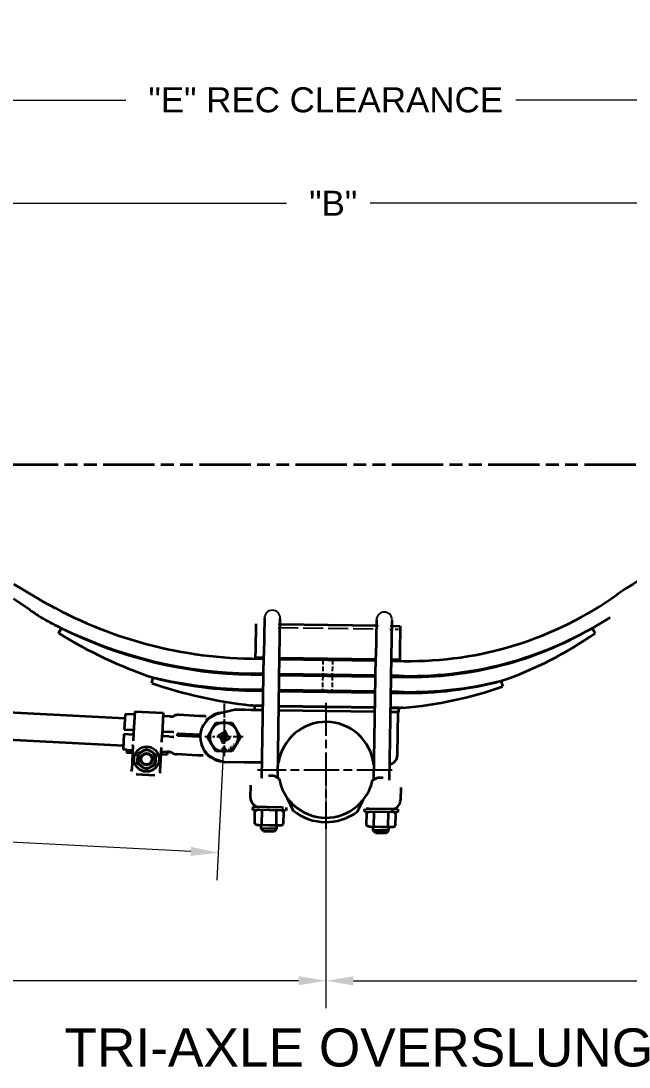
# Model space of a CAD drawing. Header units: inches. Extents: x 0 to 267, y 0 to 172.
# Drawn here: x 104.5 to 136.4, y 56.3 to 111.2 of the extents above; entities that cross this region are included whole.
import ezdxf

# ---------------------------------------------------------------- set-up
doc = ezdxf.new("R2010")
doc.units = ezdxf.units.IN
doc.header["$LTSCALE"] = 8
doc.header["$MEASUREMENT"] = 0
for name, pattern in [('CHAIN', [0.7087, 0.4724, -0.0591, 0.1181, -0.0591]), ('DASHED', [0.2067, 0.1654, -0.0413]), ('DOUBLE_DASH_CHAIN', [1.2403, 0.6614, -0.0827, 0.1654, -0.0827, 0.1654, -0.0827])]:
    doc.linetypes.add(name, pattern=pattern)
for name, color, linetype, lineweight in [('Center Mark(Hutchens)', 7, 'Continuous', 25), ('Dimensions(Hutchens)', 7, 'Continuous', 25), ('Hidden Edges(Hutchens)', 7, 'DASHED', 25), ('Phantom Lines(Hutchens)', 7, 'DOUBLE_DASH_CHAIN', 70), ('Symbols(Hutchens)', 7, 'Continuous', 25), ('Visible Edges(Hutchens)', 7, 'Continuous', 35)]:
    doc.layers.add(name, color=color, linetype=linetype, lineweight=lineweight)
doc.styles.add('Hutchens .164', font='ARIAL.TTF')
doc.dimstyles.new('HUTCHENS STD DIM X.XX', dxfattribs={"dimscale": 8, "dimtxt": 0.164, "dimasz": 0.18, "dimexe": 0.18, "dimexo": 0.0625, "dimgap": 0.09, "dimtad": 0, "dimtih": 1, "dimtoh": 1, "dimrnd": 1e-08, "dimzin": 4, "dimdsep": 46, "dimtxsty": 'Hutchens .164', "dimcen": 0.09, "dimclrd": 211, "dimclre": 211, "dimclrt": 7, "dimadec": 0, "dimazin": 1, "dimtfac": 0.762195, "dimtofl": 0, "dimtmove": 0, "dimatfit": 3, "dimfxl": 0, "dimtolj": 1, "dimtzin": 0, "dimlwd": 9, "dimlwe": 9, "dimarcsym": 0})

# ---------------------------------------------------------------- blocks, each defined once
blk = doc.blocks.new('*D29')
at = {"layer": 'Defpoints', "color": 0, "linetype": 'Continuous'}
for p in [(48.525, 72.033), (120.526, 71.902), (120.526, 60.848)]:
    blk.add_point(p, dxfattribs=at)
at = {"layer": 'Dimensions(Hutchens)', "color": 211, "linetype": 'Continuous', "lineweight": 9}
for p, q in [((48.525, 71.533), (48.525, 59.408)), ((120.526, 71.402), (120.526, 59.408)), ((49.965, 60.848), (77.985, 60.848)), ((119.086, 60.848), (91.05, 60.848))]:
    blk.add_line(p, q, dxfattribs=at)
at = {"layer": 'Dimensions(Hutchens)', "color": 211, "linetype": 'Continuous'}
for points in [[(49.965, 61.088), (49.965, 60.608), (48.525, 60.848)], [(119.086, 61.088), (119.086, 60.608), (120.526, 60.848)]]:
    blk.add_solid(points, dxfattribs=at)
at = {"layer": 'Dimensions(Hutchens)', "color": 7, "linetype": 'Continuous', "lineweight": 9, "insert": (84.518, 60.848), "char_height": 1.312, "attachment_point": 5, "style": 'Hutchens .164'}
blk.add_mtext('\\A1; "L" NOMINAL', dxfattribs=at)
blk = doc.blocks.new('*D30')
at = {"layer": 'Defpoints', "color": 0, "linetype": 'Continuous'}
for p in [(120.526, 71.902), (192.528, 72.064), (192.528, 60.846)]:
    blk.add_point(p, dxfattribs=at)
at = {"layer": 'Dimensions(Hutchens)', "color": 211, "linetype": 'Continuous', "lineweight": 9}
for p, q in [((120.526, 71.402), (120.526, 59.406)), ((192.528, 71.564), (192.528, 59.406)), ((121.966, 60.846), (150.003, 60.846)), ((191.088, 60.846), (163.067, 60.846))]:
    blk.add_line(p, q, dxfattribs=at)
at = {"layer": 'Dimensions(Hutchens)', "color": 211, "linetype": 'Continuous'}
for points in [[(121.966, 61.086), (121.966, 60.606), (120.526, 60.846)], [(191.088, 61.086), (191.088, 60.606), (192.528, 60.846)]]:
    blk.add_solid(points, dxfattribs=at)
at = {"layer": 'Dimensions(Hutchens)', "color": 7, "linetype": 'Continuous', "lineweight": 9, "insert": (156.535, 60.846), "char_height": 1.312, "attachment_point": 5, "style": 'Hutchens .164'}
blk.add_mtext('\\A1; "L" NOMINAL', dxfattribs=at)
blk = doc.blocks.new('*D40')
at = {"layer": 'Defpoints', "color": 0, "linetype": 'Continuous'}
for p in [(86.153, 75.12), (115.178, 73.634), (114.867, 67.562)]:
    blk.add_point(p, dxfattribs=at)
at = {"layer": 'Dimensions(Hutchens)', "color": 211, "linetype": 'Continuous', "lineweight": 9}
for p, q in [((86.128, 74.62), (85.769, 67.609)), ((115.152, 73.134), (114.793, 66.124)), ((87.28, 68.974), (97.916, 68.429)), ((113.429, 67.635), (102.793, 68.18))]:
    blk.add_line(p, q, dxfattribs=at)
at = {"layer": 'Dimensions(Hutchens)', "color": 211, "linetype": 'Continuous'}
for points in [[(87.293, 69.214), (87.268, 68.734), (85.842, 69.047)], [(113.441, 67.875), (113.416, 67.396), (114.867, 67.562)]]:
    blk.add_solid(points, dxfattribs=at)
at = {"layer": 'Dimensions(Hutchens)', "color": 7, "linetype": 'Continuous', "lineweight": 9, "insert": (100.354, 68.305), "char_height": 1.312, "attachment_point": 5, "style": 'Hutchens .164'}
blk.add_mtext('\\A1; "F"\\PREF', dxfattribs=at)
blk = doc.blocks.new('*D55')
at = {"layer": 'Defpoints', "color": 0, "linetype": 'Continuous'}
for p in [(156.653, 101.627), (84.653, 89.782), (156.653, 89.544)]:
    blk.add_point(p, dxfattribs=at)
at = {"layer": 'Dimensions(Hutchens)', "color": 211, "linetype": 'Continuous', "lineweight": 9}
for p, q in [((84.653, 90.282), (84.653, 103.067)), ((156.653, 90.044), (156.653, 103.067)), ((86.093, 101.627), (118.46, 101.627)), ((155.213, 101.627), (122.847, 101.627))]:
    blk.add_line(p, q, dxfattribs=at)
at = {"layer": 'Dimensions(Hutchens)', "color": 211, "linetype": 'Continuous'}
for points in [[(86.093, 101.867), (86.093, 101.387), (84.653, 101.627)], [(155.213, 101.867), (155.213, 101.387), (156.653, 101.627)]]:
    blk.add_solid(points, dxfattribs=at)
at = {"layer": 'Dimensions(Hutchens)', "color": 7, "linetype": 'Continuous', "lineweight": 9, "insert": (120.653, 101.627), "char_height": 1.312, "attachment_point": 5, "style": 'Hutchens .164'}
blk.add_mtext('\\A1; "B"', dxfattribs=at)
blk = doc.blocks.new('*D57')
at = {"layer": 'Defpoints', "color": 0, "linetype": 'Continuous'}
for p in [(23.091, 107.041), (218.091, 92.727), (23.091, 79.013)]:
    blk.add_point(p, dxfattribs=at)
at = {"layer": 'Dimensions(Hutchens)', "color": 211, "linetype": 'Continuous', "lineweight": 9}
for p, q in [((23.091, 79.513), (23.091, 108.481)), ((218.091, 93.227), (218.091, 108.481)), ((24.531, 107.041), (110.028, 107.041)), ((216.651, 107.041), (130.494, 107.041))]:
    blk.add_line(p, q, dxfattribs=at)
at = {"layer": 'Dimensions(Hutchens)', "color": 211, "linetype": 'Continuous'}
for points in [[(24.531, 107.281), (24.531, 106.801), (23.091, 107.041)], [(216.651, 107.281), (216.651, 106.801), (218.091, 107.041)]]:
    blk.add_solid(points, dxfattribs=at)
at = {"layer": 'Dimensions(Hutchens)', "color": 7, "linetype": 'Continuous', "lineweight": 9, "insert": (120.261, 107.041), "char_height": 1.312, "attachment_point": 5, "style": 'Hutchens .164'}
blk.add_mtext('\\A1; "E" REC CLEARANCE', dxfattribs=at)

msp = doc.modelspace()

# ---------------------------------------------------------------- linework, layer by layer
for centre in [(117.7131, 79.8684), (123.5874, 79.7762)]:
    msp.add_arc(centre, 0.4125, 0.26328, 180.26328)
at = {"layer": 'Center Mark(Hutchens)', "linetype": 'CHAIN', "ltscale": 0.190971}
msp.add_line((115.1776, 75.3854), (115.1776, 72.6338), dxfattribs=at)
at = {"layer": 'Center Mark(Hutchens)', "linetype": 'CHAIN', "ltscale": 0.458527}
msp.add_line((120.526, 75.4263), (120.526, 68.8217), dxfattribs=at)
at = {"layer": 'Center Mark(Hutchens)', "linetype": 'CHAIN', "ltscale": 0.138781}
msp.add_line((116.1776, 73.6338), (114.1776, 73.6338), dxfattribs=at)
at = {"layer": 'Center Mark(Hutchens)', "linetype": 'CHAIN', "ltscale": 0.490217}
msp.add_line((123.9927, 71.9024), (116.9317, 71.9024), dxfattribs=at)
at = {"layer": 'Hidden Edges(Hutchens)', "ltscale": 0.795632}
msp.add_line((118.0118, 79.3814), (123.2738, 79.2988), dxfattribs=at)
at = {"layer": 'Hidden Edges(Hutchens)', "ltscale": 0.025212}
for p, q in [((118.0145, 79.5543), (118.1208, 79.5527)), ((123.1702, 79.4734), (123.2765, 79.4717)), ((123.8888, 79.4621), (123.9951, 79.4605))]:
    msp.add_line(p, q, dxfattribs=at)
at = {"layer": 'Hidden Edges(Hutchens)', "ltscale": 0.127887}
msp.add_line((123.8861, 79.2891), (124.4236, 79.2807), dxfattribs=at)
at = {"layer": 'Hidden Edges(Hutchens)', "ltscale": 0.18751}
for p, q in [((120.3668, 77.6859), (120.3544, 76.898)), ((120.8667, 77.6781), (120.8544, 76.8902))]:
    msp.add_line(p, q, dxfattribs=at)
at = {"layer": 'Hidden Edges(Hutchens)', "ltscale": 0.187515}
for p, q in [((120.3536, 76.848), (120.3413, 76.0601)), ((120.8536, 76.8402), (120.8412, 76.0523))]:
    msp.add_line(p, q, dxfattribs=at)
at = {"layer": 'Phantom Lines(Hutchens)', "lineweight": 35, "ltscale": 0.50903}
msp.add_line((17.9205, 87.932), (225.0032, 87.932), dxfattribs=at)
at = {"layer": 'Visible Edges(Hutchens)'}
for p, q in [((104.1531, 81.6454), (105.3559, 80.9312)), ((104.9817, 80.301), (104.1252, 80.8872)), ((116.8642, 79.538), (116.8647, 79.5724)), ((117.3006, 79.8665), (117.2701, 77.923)), ((118.095, 77.91), (118.1255, 79.8535)), ((123.1749, 79.7743), (123.1444, 77.8307)), ((123.9693, 77.8178), (123.9998, 79.7613)), ((106.5008, 79.0773), (106.6326, 79.3467)), ((116.8437, 78.2333), (116.8642, 79.538)), ((118.1208, 79.5527), (123.1702, 79.4734)), ((123.9951, 79.4605), (124.4263, 79.4537)), ((124.4258, 79.4193), (124.4053, 78.1146)), ((124.4263, 79.4537), (124.4258, 79.4193)), ((134.5034, 79.3437), (134.6529, 79.084)), ((116.8368, 77.7913), (116.8437, 78.2333)), ((117.1689, 71.4715), (117.2701, 77.923)), ((117.9942, 71.4856), (118.095, 77.91)), ((124.4053, 78.1146), (124.3983, 77.6727)), ((116.6173, 77.7448), (117.2672, 77.7346)), ((116.8368, 77.7913), (116.868, 77.7909)), ((116.8672, 77.7409), (116.868, 77.7909)), ((117.2672, 77.7346), (116.8672, 77.7409)), ((117.268, 77.7846), (116.868, 77.7909)), ((118.0921, 77.7216), (123.1415, 77.6424)), ((123.1415, 77.6424), (118.0921, 77.7216)), ((123.1422, 77.6924), (118.0929, 77.7716)), ((123.0436, 71.4064), (123.1444, 77.8307)), ((123.868, 71.3664), (123.9693, 77.8178)), ((123.9664, 77.6294), (124.6163, 77.6192)), ((124.3663, 77.6232), (123.9664, 77.6294)), ((124.3671, 77.6731), (123.9671, 77.6794)), ((124.3663, 77.6232), (124.3671, 77.6731)), ((124.3671, 77.6731), (124.3983, 77.6727)), ((116.6042, 76.9069), (117.254, 76.8967)), ((117.2548, 76.9467), (116.6049, 76.9569)), ((116.8541, 76.903), (116.8549, 76.953)), ((117.254, 76.8967), (116.8541, 76.903)), ((117.2548, 76.9467), (116.8549, 76.953)), ((118.0789, 76.8838), (123.1283, 76.8045)), ((123.1283, 76.8045), (118.0789, 76.8838)), ((123.1291, 76.8545), (118.0797, 76.9337)), ((123.1291, 76.8545), (118.0797, 76.9337)), ((124.6039, 76.8313), (123.954, 76.8415)), ((124.3539, 76.8353), (123.954, 76.8415)), ((124.3532, 76.7853), (124.3539, 76.8353)), ((111.3859, 76.457), (111.4538, 76.7492)), ((123.9532, 76.7915), (124.6032, 76.7813)), ((124.3532, 76.7853), (123.9532, 76.7915)), ((129.7157, 76.5772), (129.7932, 76.288)), ((116.591, 76.069), (117.2409, 76.0588)), ((117.2417, 76.1088), (116.5917, 76.119)), ((116.8409, 76.0651), (116.8417, 76.1151)), ((117.2409, 76.0588), (116.8409, 76.0651)), ((117.2417, 76.1088), (116.8417, 76.1151)), ((118.0658, 76.0459), (123.1152, 75.9666)), ((123.1152, 75.9666), (118.0658, 76.0459)), ((123.1159, 76.0166), (118.0666, 76.0959)), ((123.1159, 76.0166), (118.0666, 76.0958)), ((123.9401, 75.9537), (124.59, 75.9435)), ((124.34, 75.9474), (123.9401, 75.9537)), ((124.5908, 75.9934), (123.9408, 76.0036)), ((124.3408, 75.9974), (123.9408, 76.0036)), ((124.34, 75.9474), (124.3408, 75.9974)), ((91.433, 75.5702), (109.9712, 74.6213)), ((116.7036, 75.2796), (116.5777, 75.293)), ((116.7036, 75.2796), (117.2285, 75.2714)), ((116.7937, 75.0461), (116.7973, 75.2781)), ((117.2285, 75.2714), (116.7973, 75.2781)), ((118.0534, 75.2584), (123.1028, 75.1791)), ((123.1028, 75.1791), (118.0534, 75.2584)), ((124.5778, 75.1671), (124.4526, 75.158)), ((109.982, 74.8315), (109.9408, 74.0271)), ((110.4813, 74.8059), (109.982, 74.8315)), ((110.4902, 74.9787), (110.4317, 73.8361)), ((110.4902, 74.9787), (111.9882, 74.902)), ((111.9882, 74.902), (111.9297, 73.7594)), ((112.3499, 74.7103), (111.9794, 74.7293)), ((112.5634, 74.7463), (112.5826, 74.7541)), ((113.8881, 74.7342), (112.7961, 74.7901)), ((114.1853, 74.719), (113.8881, 74.7342)), ((115.7353, 75.0628), (114.873, 74.8462)), ((116.2913, 75.054), (115.7353, 75.0628)), ((116.5985, 75.0492), (116.2913, 75.054)), ((117.2249, 75.0394), (116.5985, 75.0492)), ((123.0991, 74.9472), (118.0498, 75.0264)), ((123.0991, 74.9472), (118.0498, 75.0264)), ((124.3552, 74.9275), (123.924, 74.9342)), ((124.3084, 74.9282), (123.924, 74.9342)), ((123.9277, 75.1662), (124.4526, 75.158)), ((124.3589, 75.1594), (123.9277, 75.1662)), ((124.2731, 72.6785), (124.3084, 74.9282)), ((124.3552, 74.9275), (124.3589, 75.1594)), ((91.3594, 74.1321), (109.8976, 73.1832)), ((114.0509, 74.2413), (114.064, 74.2017)), ((114.2502, 74.472), (114.2138, 74.4762)), ((114.528, 74.0088), (114.7445, 74.3838)), ((114.7445, 74.3838), (115.1776, 74.3838)), ((115.1776, 74.3838), (115.6106, 74.3838)), ((115.6106, 74.3838), (115.8271, 74.0088)), ((109.928, 73.7774), (109.8869, 72.9729)), ((110.4274, 73.7518), (109.928, 73.7774)), ((109.9408, 74.0271), (110.4402, 74.0015)), ((110.4313, 73.8286), (110.4115, 73.4409)), ((110.4317, 73.8361), (110.4313, 73.8286)), ((111.9095, 73.3643), (111.9294, 73.7519)), ((112.2959, 73.6562), (111.9254, 73.6751)), ((111.9297, 73.7594), (111.9294, 73.7519)), ((111.9382, 73.9248), (112.3087, 73.9059)), ((112.2959, 73.6562), (112.507, 73.6454)), ((112.5198, 73.895), (112.3087, 73.9059)), ((112.5258, 73.6444), (112.507, 73.6454)), ((112.5198, 73.895), (112.5385, 73.8941)), ((112.5258, 73.6444), (112.5344, 73.644)), ((112.5472, 73.8936), (112.5386, 73.8941)), ((112.7401, 73.696), (112.7464, 73.8209)), ((113.9276, 73.6352), (112.7401, 73.696)), ((112.7464, 73.8209), (113.934, 73.7601)), ((112.8713, 73.8145), (112.8649, 73.6896)), ((114.3115, 73.6338), (114.528, 74.0088)), ((114.528, 73.2588), (114.3115, 73.6338)), ((114.8944, 73.6868), (114.9096, 73.6604)), ((115.0276, 73.7998), (114.9058, 73.7295)), ((114.9523, 73.649), (114.9564, 73.6514)), ((114.9564, 73.6514), (115.0822, 73.4336)), ((115.0647, 73.7139), (115.0741, 73.7193)), ((115.0767, 73.6931), (115.0647, 73.7139)), ((115.0855, 73.762), (115.0703, 73.7884)), ((115.0973, 73.804), (115.1126, 73.7776)), ((115.2306, 73.917), (115.1088, 73.8467)), ((115.1553, 73.7662), (115.1647, 73.7716)), ((115.1647, 73.7716), (115.1767, 73.7508)), ((115.273, 73.8341), (115.2771, 73.8365)), ((115.3987, 73.6163), (115.273, 73.8341)), ((115.2885, 73.8792), (115.2733, 73.9056)), ((115.2785, 73.5746), (115.2904, 73.5538)), ((115.2904, 73.5538), (115.281, 73.5484)), ((115.3275, 73.4678), (115.4493, 73.5381)), ((115.4028, 73.6187), (115.3987, 73.6163)), ((115.4608, 73.5808), (115.4455, 73.6072)), ((115.8271, 74.0088), (116.0436, 73.6338)), ((116.0436, 73.6338), (115.8271, 73.2588)), ((110.0741, 72.9634), (109.8869, 72.9729)), ((110.3975, 73.1678), (110.3333, 71.9139)), ((110.9187, 72.9001), (111.1406, 73.0135)), ((111.1406, 73.0135), (111.3497, 72.878)), ((111.8313, 71.8372), (111.8955, 73.0911)), ((113.9947, 73.1446), (114.0118, 73.1827)), ((114.7445, 72.8838), (114.528, 73.2588)), ((115.0666, 73.3885), (115.0819, 73.3621)), ((115.1437, 73.0132), (115.0676, 73.0132)), ((115.0676, 73.0132), (115.0676, 72.9991)), ((115.0676, 72.9991), (115.1295, 72.9991)), ((115.1295, 72.9991), (115.0747, 72.8932)), ((115.0822, 73.4336), (115.0781, 73.4312)), ((115.0918, 72.8932), (115.1437, 72.9952)), ((115.1246, 73.3506), (115.2463, 73.421)), ((115.1437, 72.9952), (115.1437, 73.0132)), ((115.1904, 73.4961), (115.1784, 73.5168)), ((115.1998, 73.5015), (115.1904, 73.4961)), ((115.2353, 72.9913), (115.2372, 72.9805)), ((115.2372, 72.9805), (115.2586, 72.9843)), ((115.2578, 73.4636), (115.2425, 73.4901)), ((115.269, 73.0143), (115.2568, 73.0121)), ((115.2586, 72.9843), (115.2726, 72.9051)), ((115.2878, 72.9078), (115.269, 73.0143)), ((115.2696, 73.5057), (115.2848, 73.4793)), ((115.5415, 73.063), (115.5022, 73.0403)), ((115.5022, 73.0403), (115.5095, 73.0277)), ((115.5095, 73.0277), (115.5488, 73.0504)), ((115.5488, 73.0504), (115.5415, 73.063)), ((115.8271, 73.2588), (115.6106, 72.8838)), ((115.6721, 73.2462), (115.6852, 73.2352)), ((115.6852, 73.2352), (115.6858, 73.2359)), ((115.7458, 73.1811), (115.7589, 73.1702)), ((115.7958, 73.2358), (115.7579, 73.1907)), ((115.7589, 73.1702), (115.8064, 73.2269)), ((115.8064, 73.2269), (115.7958, 73.2358)), ((110.0741, 72.9634), (110.0672, 72.8285)), ((110.0672, 72.8285), (110.3481, 72.8142)), ((110.0741, 72.9634), (110.355, 72.949)), ((110.355, 72.949), (110.3481, 72.8142)), ((110.3481, 72.8142), (110.3793, 72.8126)), ((110.3862, 72.9474), (110.355, 72.949)), ((110.6307, 72.2262), (110.6434, 72.475)), ((110.6434, 72.475), (110.6456, 72.5182)), ((110.6456, 72.5182), (110.6583, 72.767)), ((110.6583, 72.767), (110.8802, 72.8804)), ((110.8802, 72.8804), (110.9187, 72.9001)), ((111.3497, 72.878), (111.386, 72.8545)), ((111.386, 72.8545), (111.5951, 72.7191)), ((111.5802, 72.427), (111.5674, 72.1782)), ((111.5824, 72.4703), (111.5802, 72.427)), ((111.5951, 72.7191), (111.5824, 72.4703)), ((111.8773, 72.7359), (111.9086, 72.7343)), ((111.9155, 72.8691), (111.8842, 72.8707)), ((111.9155, 72.8691), (111.9086, 72.7343)), ((111.9086, 72.7343), (112.1894, 72.7199)), ((111.9155, 72.8691), (112.1963, 72.8547)), ((112.1963, 72.8547), (112.1894, 72.7199)), ((112.2548, 72.8517), (112.1963, 72.8547)), ((112.4635, 72.7941), (112.4817, 72.7844)), ((113.7825, 72.6709), (112.6904, 72.7268)), ((114.0797, 72.6557), (113.7825, 72.6709)), ((114.1695, 72.8948), (114.1329, 72.8943)), ((115.1776, 72.8838), (114.7445, 72.8838)), ((114.8351, 72.4317), (115.2256, 72.3204)), ((115.0747, 72.8932), (115.0918, 72.8932)), ((115.6106, 72.8838), (115.1776, 72.8838)), ((115.2726, 72.9051), (115.2511, 72.9013)), ((115.2511, 72.9013), (115.2533, 72.8892)), ((115.2533, 72.8892), (115.3109, 72.8994)), ((115.3088, 72.9115), (115.2878, 72.9078)), ((115.3109, 72.8994), (115.3088, 72.9115)), ((115.4279, 72.9467), (115.4272, 72.9463)), ((115.4272, 72.9463), (115.4337, 72.9323)), ((110.3289, 71.8278), (110.3333, 71.9139)), ((110.8397, 72.0907), (110.6307, 72.2262)), ((110.8761, 72.0672), (110.8397, 72.0907)), ((111.0852, 71.9318), (110.8761, 72.0672)), ((111.307, 72.0451), (111.0852, 71.9318)), ((111.3456, 72.0648), (111.307, 72.0451)), ((111.5674, 72.1782), (111.3456, 72.0648)), ((116.2482, 72.3044), (115.2256, 72.3204)), ((116.5554, 72.2996), (116.2482, 72.3044)), ((117.1817, 72.2897), (116.5554, 72.2996)), ((118.0316, 72.2764), (118.0066, 72.2768)), ((123.056, 72.1975), (123.031, 72.1979)), ((110.5883, 71.6784), (111.5536, 71.629)), ((111.8269, 71.7511), (111.8313, 71.8372)), ((117.8009, 71.6013), (117.5835, 71.6048)), ((118.069, 71.4409), (117.8009, 71.6013)), ((118.0183, 71.4712), (118.0425, 71.4773)), ((118.0425, 71.4773), (118.0486, 71.4531)), ((122.9674, 71.364), (123.2404, 71.516)), ((123.2404, 71.516), (123.4578, 71.5126)), ((116.5652, 70.4463), (116.5755, 71.1044)), ((124.4496, 70.9808), (124.4392, 70.3227)), ((118.5161, 70.4157), (118.8122, 70.0822)), ((118.8075, 69.7786), (118.5161, 70.4157)), ((122.1771, 69.7257), (122.4883, 70.3534)), ((122.4883, 70.3534), (122.1819, 70.0293)), ((116.6826, 69.9624), (116.6802, 69.806)), ((118.43, 69.7785), (116.6802, 69.806)), ((118.2129, 69.9384), (116.6826, 69.9624)), ((116.7864, 69.0868), (116.7968, 69.7455)), ((116.8991, 69.8025), (116.7968, 69.7455)), ((117.1651, 69.0809), (117.1754, 69.7396)), ((117.9225, 69.069), (117.9328, 69.7277)), ((118.211, 69.7819), (118.3115, 69.7218)), ((118.2129, 69.9384), (118.2899, 69.9372)), ((118.3012, 69.063), (118.3115, 69.7218)), ((118.4324, 69.935), (118.43, 69.7785)), ((122.5569, 69.8702), (122.5544, 69.7138)), ((124.3042, 69.6863), (122.5544, 69.7138)), ((122.7734, 69.7103), (122.671, 69.6533)), ((122.7764, 69.8668), (122.6994, 69.868)), ((124.3067, 69.8428), (122.7764, 69.8668)), ((124.0853, 69.6897), (124.1858, 69.6296)), ((124.3067, 69.8428), (124.3042, 69.6863)), ((122.6607, 68.9946), (122.671, 69.6533)), ((123.0394, 68.9886), (123.0497, 69.6474)), ((123.7968, 68.9768), (123.8071, 69.6355)), ((124.1755, 68.9708), (124.1858, 69.6296)), ((116.887, 69.0266), (116.7864, 69.0868)), ((116.887, 69.0266), (116.9748, 69.0252)), ((116.9748, 69.0252), (117.5429, 69.0163)), ((117.1274, 68.8303), (117.1304, 69.0228)), ((117.9523, 68.8174), (117.1274, 68.8303)), ((117.2504, 68.7034), (117.1274, 68.8303)), ((117.2504, 68.7034), (117.8254, 68.6944)), ((117.5429, 69.0163), (118.1109, 69.0074)), ((117.8254, 68.6944), (117.9523, 68.8174)), ((117.9523, 68.8174), (117.9553, 69.0099)), ((118.1109, 69.0074), (118.1988, 69.006)), ((118.1988, 69.006), (118.3012, 69.063)), ((122.7612, 68.9344), (122.6607, 68.9946)), ((122.7612, 68.9344), (122.8491, 68.933)), ((122.8491, 68.933), (123.4172, 68.9241)), ((123.0017, 68.7381), (123.0047, 68.9306)), ((123.8266, 68.7252), (123.0017, 68.7381)), ((123.1247, 68.6112), (123.0017, 68.7381)), ((123.1247, 68.6112), (123.6996, 68.6021)), ((123.4172, 68.9241), (123.9852, 68.9152)), ((123.6996, 68.6021), (123.8266, 68.7252)), ((123.8266, 68.7252), (123.8296, 68.9176)), ((123.9852, 68.9152), (124.0731, 68.9138)), ((124.0731, 68.9138), (124.1755, 68.9708))]:
    msp.add_line(p, q, dxfattribs=at)
at = {"layer": 'Visible Edges(Hutchens)', "flags": 128}
for points in [[(114.1853, 74.719), (114.2343, 74.7176)], [(114.6565, 74.803), (114.6505, 74.8003)], [(114.0509, 74.2413), (114.0571, 74.2526)], [(114.2063, 74.4207), (114.2067, 74.423)], [(112.5344, 73.644), (112.5429, 73.6436)], [(112.7464, 73.8209), (112.739, 73.8264)], [(110.3975, 73.1678), (110.401, 73.236)], [(111.9095, 73.3643), (111.9091, 73.356)], [(115.2568, 73.0121), (115.2568, 73.0108)], [(115.3873, 73.0341), (115.387, 73.0331)], [(115.3898, 73.002), (115.3904, 73.0008)], [(115.4043, 73.0095), (115.4037, 73.011)], [(115.4068, 73.0556), (115.406, 73.0552)], [(115.4123, 73.0437), (115.4128, 73.0439)], [(115.4145, 72.9797), (115.4154, 72.9795)], [(115.4205, 72.994), (115.4198, 72.9942)], [(115.4288, 73.0439), (115.4304, 73.0431)], [(115.4355, 73.0571), (115.4347, 73.0574)], [(115.4362, 72.9967), (115.4356, 72.9964)], [(115.4385, 72.9831), (115.4393, 72.9834)], [(115.4499, 73.0187), (115.45, 73.0184)], [(115.4528, 73.0117), (115.4525, 73.0111)], [(115.4576, 73.0012), (115.4584, 72.9989)], [(115.4661, 73.0223), (115.4652, 73.0242)], [(115.4754, 72.9711), (115.4758, 72.974)], [(115.585, 73.1624), (115.5829, 73.1603)], [(115.588, 73.131), (115.5878, 73.1318)], [(115.5936, 73.1521), (115.5943, 73.1527)], [(115.5958, 73.0898), (115.5981, 73.0871)], [(115.6083, 73.1003), (115.6074, 73.1014)], [(115.6151, 73.1539), (115.6158, 73.1535)], [(115.6347, 73.0752), (115.633, 73.0762)], [(115.642, 73.1287), (115.6429, 73.1275)], [(115.6545, 73.1392), (115.6522, 73.1418)], [(115.6568, 73.0768), (115.656, 73.0762)], [(115.6622, 73.0979), (115.6625, 73.0971)], [(115.6654, 73.0666), (115.6674, 73.0687)], [(115.6864, 73.2744), (115.6857, 73.2736)], [(115.6858, 73.2359), (115.6858, 73.2362)], [(115.6882, 73.2491), (115.6884, 73.2496)], [(115.6963, 73.2646), (115.6966, 73.265)], [(115.7094, 73.2727), (115.7099, 73.2728)], [(115.7248, 73.2676), (115.7264, 73.266)], [(115.7346, 73.2806), (115.7329, 73.2819)], [(115.7423, 73.2219), (115.7425, 73.2203)], [(115.749, 73.2604), (115.7487, 73.2611)], [(115.7544, 73.2349), (115.7543, 73.2358)], [(115.7579, 73.1907), (115.7578, 73.1919)], [(114.1329, 72.8943), (114.1271, 72.9025)], [(114.1329, 72.8943), (114.1328, 72.8966)], [(114.4594, 72.5642), (114.4142, 72.5832)], [(114.4594, 72.5642), (114.4595, 72.5642)], [(115.4337, 72.9323), (115.4342, 72.9324)], [(115.4428, 72.9501), (115.4424, 72.9499)], [(115.4468, 72.9366), (115.4484, 72.9374)], [(110.5883, 71.6784), (110.5709, 71.6795)], [(111.8269, 71.7511), (111.8258, 71.7407)], [(117.5835, 71.6048), (117.5178, 71.5843)], [(123.4578, 71.5126), (123.5228, 71.49)], [(116.987, 69.8011), (116.9794, 69.8012)], [(117.1754, 69.7396), (117.1668, 69.7447)], [(117.5551, 69.7922), (117.5399, 69.7924)], [(117.9328, 69.7277), (117.9155, 69.7329)], [(118.1231, 69.7833), (118.1155, 69.7833)], [(118.3115, 69.7218), (118.3029, 69.7268)], [(118.8075, 69.7786), (118.7743, 69.8035)], [(122.6994, 69.868), (122.6345, 69.8705)], [(122.8613, 69.7089), (122.8537, 69.709)], [(123.4293, 69.7), (123.4142, 69.7002)], [(123.9974, 69.6911), (123.9898, 69.6911)], [(123.0497, 69.6474), (123.0411, 69.6525)], [(123.8071, 69.6355), (123.7898, 69.6407)], [(124.1858, 69.6296), (124.1772, 69.6346)], [(116.7864, 69.0868), (116.795, 69.0817)], [(116.9748, 69.0252), (116.9824, 69.0252)], [(117.1651, 69.0809), (117.1825, 69.0756)], [(117.5429, 69.0163), (117.5581, 69.0162)], [(117.9225, 69.069), (117.9311, 69.0639)], [(118.1109, 69.0074), (118.1185, 69.0074)], [(122.6607, 68.9946), (122.6693, 68.9895)], [(122.8491, 68.933), (122.8567, 68.933)], [(123.0394, 68.9886), (123.0567, 68.9834)], [(123.4172, 68.9241), (123.4323, 68.924)], [(123.7968, 68.9768), (123.8054, 68.9717)], [(123.9852, 68.9152), (123.9928, 68.9152)]]:
    msp.add_lwpolyline(points, dxfattribs=at)
at = {"layer": 'Visible Edges(Hutchens)'}
for centre, radius in [((115.1776, 73.6338), 0.0781), ((111.1129, 72.4726), 0.6562), ((111.1129, 72.4726), 0.3126), ((111.1129, 72.4726), 0.3125), ((111.1129, 72.4726), 0.28)]:
    msp.add_circle(centre, radius, dxfattribs=at)
for centre, radius, start, end in [((143.9642, 69.6897), 14.03, 119.04316, 125.52037), ((116.9745, 100.5002), 22.7582, 239.30134, 269.10069), ((124.9108, 96.3815), 18.7646, 269.10074, 305.52039), ((118.2493, 99.72), 23.5186, 235.65803, 237.769), ((116.9745, 100.5002), 23.5462, 241.40804, 243.9461), ((124.9108, 96.3815), 19.5526, 269.10074, 302.56556), ((119.1759, 99.5927), 24.1152, 238.29095, 251.28056), ((116.9745, 100.5002), 23.5462, 243.95568, 269.10069), ((116.9664, 99.984), 23.0799, 243.41092, 269.10069), ((124.9052, 96.0213), 19.2423, 269.10071, 299.92109), ((123.3744, 95.1444), 19.625, 289.01933, 305.07868), ((119.4081, 100.0792), 24.9473, 251.24222, 263.4854), ((116.9745, 100.5002), 24.3842, 256.87276, 256.91448), ((116.9425, 98.4645), 22.3983, 255.81518, 269.10063), ((116.9745, 100.5002), 24.3842, 256.91448, 269.10054), ((122.8873, 95.7277), 20.63, 274.70022, 289.55751), ((124.883, 94.6181), 18.6769, 269.1009, 284.99603), ((124.9051, 96.0213), 20.0303, 269.10071, 283.89634), ((124.9051, 96.0213), 20.0303, 283.89634, 284.05609), ((112.3755, 75.2096), 0.5, 267.06972, 292.07744), ((112.7705, 74.2908), 0.5, 87.06972, 112.07744), ((115.1776, 73.6338), 1.25, 104.10071, 254.10071), ((115.1776, 73.6338), 1.28, 91.67145, 138.84318), ((115.1776, 73.6338), 0.75, 90, 150), ((115.1776, 73.6338), 0.75, 30, 90), ((120.526, 71.9024), 2.5223, 6.72886, 171.47256), ((115.1776, 73.6338), 0.75, 150, 210), ((114.9214, 73.7025), 0.0313, 120, 210), ((114.9367, 73.6761), 0.0312, 210, 300), ((115.0432, 73.7728), 0.0313, 30, 120), ((115.1776, 73.6338), 0.117, 149.5768, 270.4232), ((115.0585, 73.7464), 0.0312, 300, 30), ((115.1244, 73.8197), 0.0313, 120, 210), ((115.1397, 73.7932), 0.0312, 210, 300), ((115.1776, 73.6338), 0.117, 329.5768, 90.4232), ((115.2462, 73.89), 0.0313, 30, 120), ((115.2967, 73.5213), 0.0312, 120, 210), ((115.2614, 73.8636), 0.0313, 300, 30), ((115.4184, 73.5916), 0.0312, 30, 120), ((115.4337, 73.5652), 0.0312, 300, 30), ((115.1776, 73.6338), 0.75, 330, 30), ((115.1776, 73.6338), 0.75, 210, 270), ((115.0937, 73.4041), 0.0312, 120, 210), ((115.1089, 73.3777), 0.0312, 210, 300), ((115.1776, 73.6338), 0.75, 270, 330), ((115.2155, 73.4744), 0.0312, 30, 120), ((115.2307, 73.448), 0.0313, 300, 30), ((115.3119, 73.4949), 0.0312, 210, 300), ((111.1129, 72.4726), 0.4695, 179.71422, 234.42522), ((111.1129, 72.4726), 0.4695, 119.71422, 174.42522), ((111.1129, 72.4726), 0.4695, 59.71422, 114.42522), ((111.1129, 72.4726), 0.4695, 299.71422, 354.42522), ((111.1129, 72.4726), 0.4695, 359.71422, 54.42522), ((112.2292, 72.3524), 0.5, 62.062, 87.06972), ((112.716, 73.2261), 0.5, 242.062, 267.06972), ((115.1776, 73.6338), 1.28, 215.29626, 266.52997), ((123.7731, 72.6863), 0.5, 282.47138, 359.10071), ((111.1129, 72.4726), 0.4695, 239.71422, 294.42522), ((120.526, 71.9024), 2.5, 190.63767, 216.48803), ((120.526, 71.9024), 2.5, 321.71339, 347.56375), ((117.0471, 70.4388), 0.482, 179.10071, 269.10071), ((123.9573, 70.3303), 0.482, 269.10071, 359.10071), ((120.526, 71.9024), 2.732, 231.01997, 307.18144), ((120.526, 71.9024), 2.5, 226.72358, 311.47784)]:
    msp.add_arc(centre, radius, start, end, dxfattribs=at)

# ---------------------------------------------------------------- texts
at = {"layer": 'Symbols(Hutchens)', "color": 7, "insert": (122.2513, 57.3367), "char_height": 2, "width": 30.902439, "attachment_point": 5, "style": 'Hutchens .164'}
msp.add_mtext('{\\fArial|b0|i0;\\H2.0000;TRI-AXLE OVERSLUNG}', dxfattribs=at)

# ---------------------------------------------------------------- dimensions: what is measured, and where the dimension line sits
at = {"layer": 'Dimensions(Hutchens)', "color": 211, "linetype": 'Continuous', "lineweight": 9}
for base, p1, p2, angle, text, override, picture, middle in [((23.0906, 107.041), (218.0906, 92.727), (23.0906, 79.0125), 180, ' "E" REC CLEARANCE', {"dimtih": 0, "dimtoh": 0, "dimdec": 2, "dimtp": 0, "dimtm": 0, "dimtdec": 2, "dimatfit": 2}, '*D57', (120.2611, 107.041)), ((114.8667, 67.5618), (86.1531, 75.1195), (115.1776, 73.6338), 177.06972, ' "F"\\PREF', {"dimdec": 2, "dimtp": 0, "dimtm": 0, "dimtdec": 2, "dimatfit": 2}, '*D40', (100.3545, 68.3046)), ((120.526, 60.8476), (48.5252, 72.0331), (120.526, 71.9024), 180, ' "L" NOMINAL', {"dimtih": 0, "dimtoh": 0, "dimdec": 2, "dimtp": 0, "dimtm": 0, "dimtdec": 2, "dimatfit": 2}, '*D29', (84.5176, 60.8476)), ((192.5277, 60.8461), (120.526, 71.9024), (192.5277, 72.0641), 180, ' "L" NOMINAL', {"dimtih": 0, "dimtoh": 0, "dimdec": 2, "dimtp": 0, "dimtm": 0, "dimtdec": 2, "dimatfit": 2}, '*D30', (156.5349, 60.8461))]:
    dim = msp.add_linear_dim(base=base, p1=p1, p2=p2, angle=angle, text=text, dimstyle='HUTCHENS STD DIM X.XX', override=override, dxfattribs=at)
    dim.commit()
    dim.dimension.update_dxf_attribs({"geometry": picture, "text_midpoint": middle, "dimtype": 160})
dim = msp.add_linear_dim(base=(156.6531, 101.627), p1=(84.6531, 89.7816), p2=(156.6531, 89.5436), text=' "B"', dimstyle='HUTCHENS STD DIM X.XX', override={"dimtih": 0, "dimtoh": 0, "dimdec": 2, "dimtp": 0, "dimtm": 0, "dimtdec": 2, "dimatfit": 2}, dxfattribs=at)
dim.commit()
dim.dimension.update_dxf_attribs({"geometry": '*D55', "text_midpoint": (120.6531, 101.627), "dimtype": 160})

doc.saveas('drawing.dxf')
